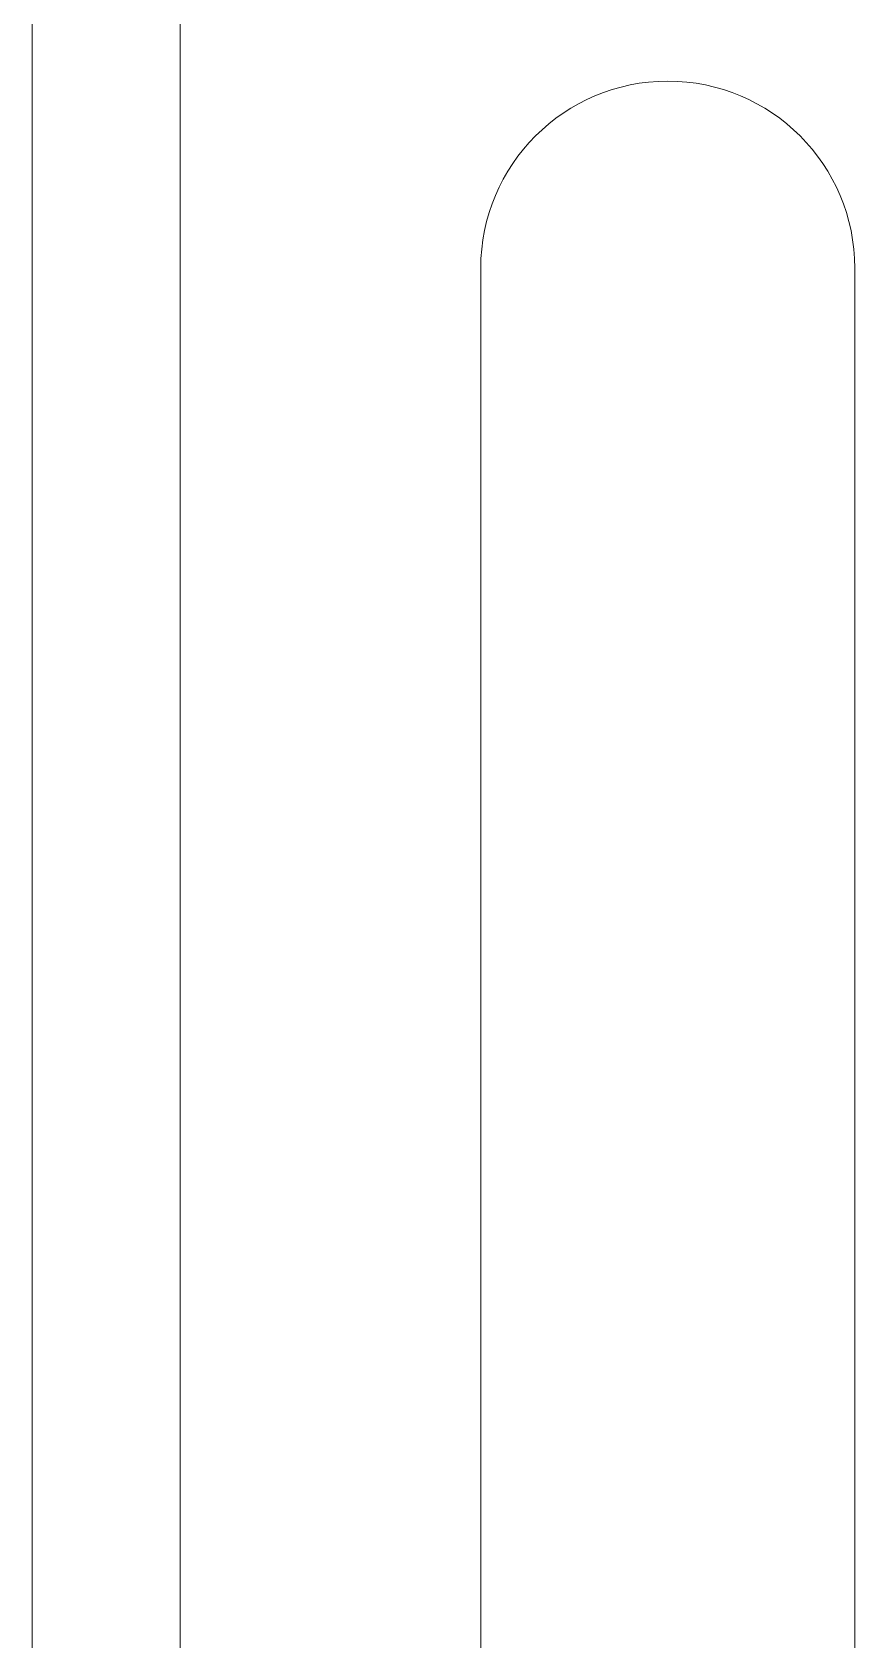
# Model space of a CAD drawing. Extents: x -382 to 1420, y -377 to 265.
# Drawn here: x 230.839 to 231.595, y -165.21 to -163.733 of the extents above; entities that cross this region are included whole.
import ezdxf

# ---------------------------------------------------------------- set-up
doc = ezdxf.new("R2010")
doc.units = 0
doc.header["$MEASUREMENT"] = 0
doc.layers.add('AV-Anno-Iden', color=154, linetype='CONTINUOUS')
doc.layers.add('AV-Detl-Obje-Brkt', color=202, linetype='CONTINUOUS')

# ---------------------------------------------------------------- blocks, each defined once
blk = doc.blocks.new('A$C429A2651')
at = {"layer": 'AV-Detl-Obje-Brkt', "linetype": 'Continuous', "lineweight": 15}
for p, q in [((28.5715, 20.9101), (28.5715, 4.4204)), ((28.7073, 20.9101), (28.7073, 4.4204)), ((28.9835, 8.7307), (28.9835, 12.1734)), ((29.3271, 12.1734), (29.3271, 8.7307))]:
    blk.add_line(p, q, dxfattribs=at)
blk.add_arc((29.1553, 12.1734), 0.1718, 0, 180, dxfattribs=at)

msp = doc.modelspace()

# ---------------------------------------------------------------- block references
at = {"layer": 'AV-Anno-Iden'}
msp.add_blockref('A$C429A2651', (202.26765, -176.12359), dxfattribs=at)

doc.saveas('drawing.dxf')
